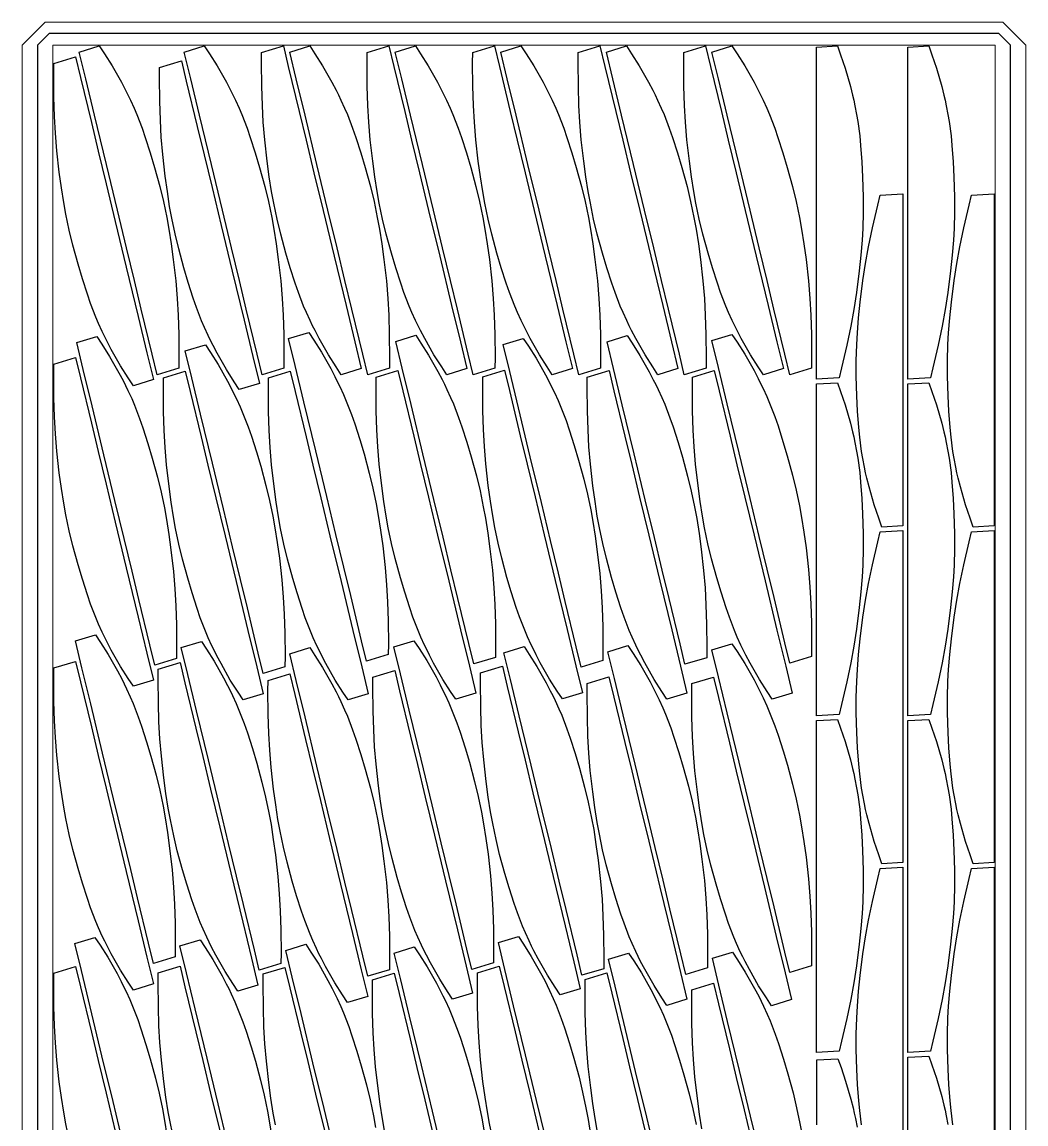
# Model space of a CAD drawing. Header units: millimetres. Extents: x -10628 to 24720, y -21829 to 4032.
# Drawn here: x 15020 to 16320, y -9625 to -8198 of the extents above; entities that cross this region are included whole.
import ezdxf
from ezdxf.enums import TextEntityAlignment as Align
from ezdxf.lldxf.tags import DXFTag

# ---------------------------------------------------------------- set-up
doc = ezdxf.new("R2010")
doc.units = ezdxf.units.MM
doc.layers.add('layer khung van cnc', color=7, linetype='Continuous', lineweight=25, true_color=0xfbf59b)
doc.layers.add('layer mau', color=7, linetype='Continuous')
doc.styles.add('Text Dim', font='arial.ttf')
tags = doc.linetypes.add('KVVIENMAY', pattern='A,46.311228,-10.280676,["KV VIỀN MÁY",Text Dim,S=10.028098,R=0,X=0,Y=-4.346144],-100.988212', length=157.580116).pattern_tags.tags
tags[6] = DXFTag(74, 10)

# ---------------------------------------------------------------- blocks, each defined once
blk = doc.blocks.new('khung van cnc')
at = {"lineweight": 5}
blk.add_lwpolyline([(-193, -99.4), (-193, 2370.6), (-223, 2400.6), (-1463, 2400.6), (-1493, 2370.6), (-1493, -99.4)], close=True, dxfattribs=at)
at = {"color": 1, "linetype": 'KVVIENMAY'}
blk.add_lwpolyline([(-511.9, -84.4), (-213, -84.4), (-213, 2370.6), (-228, 2385.6), (-1458, 2385.6), (-1473, 2370.6), (-1473, -84.4), (-1172.8, -84.4)], dxfattribs=at)
at = {"lineweight": 5}
blk.add_lwpolyline([(-513.5, -69.4), (-233, -69.4), (-233, 2370.6), (-1453, 2370.6), (-1453, -69.4), (-1173, -69.4)], dxfattribs=at)
at = {"layer": 'layer mau'}
for tag, p in [('ÁGF', (-518, -155.9)), ('TENFILE', (-518, -268.9)), ('TENFILE', (-518, -381.8)), ('TENFILE', (-518, -494.8))]:
    blk.add_attdef(tag, text='', height=30, dxfattribs=at).set_placement(p, align=Align.MIDDLE_CENTER)

msp = doc.modelspace()

# ---------------------------------------------------------------- linework, layer by layer
for points in [[(15195.056, -8654.616), (15188.673, -8628.203), (15174.514, -8569.613), (15165.614, -8532.787), (15155.417, -8490.589), (15143.56, -8441.529), (15129.254, -8382.331), (15113.871, -8318.675), (15102.523, -8271.719), (15094.117, -8236.933), (15120.103, -8229.034), (15126.715, -8239.05), (15136.667, -8254.702), (15148.725, -8275.882), (15154.073, -8286.105), (15157.181, -8292.377), (15160.414, -8298.995), (15165.176, -8309.393), (15168.812, -8317.905), (15175.516, -8335.336), (15179.689, -8347.369), (15186.16, -8367.505), (15191.77, -8386.365), (15198.535, -8411.025), (15203.247, -8430.449), (15207.5, -8450.934), (15210.259, -8466.016), (15213.235, -8485.189), (15215.976, -8505.413), (15219.204, -8533.301), (15221.03, -8555.815), (15222.253, -8577.686), (15223.045, -8602.502), (15223.26, -8632.694), (15223.195, -8646.062)], [(15331.016, -8654.616), (15324.633, -8628.203), (15310.474, -8569.613), (15301.574, -8532.787), (15291.377, -8490.589), (15279.52, -8441.529), (15265.214, -8382.331), (15249.831, -8318.675), (15238.483, -8271.719), (15230.077, -8236.933), (15256.062, -8229.034), (15262.675, -8239.05), (15272.627, -8254.702), (15284.685, -8275.882), (15290.032, -8286.105), (15293.141, -8292.377), (15296.374, -8298.995), (15301.136, -8309.393), (15304.772, -8317.905), (15311.476, -8335.336), (15315.649, -8347.369), (15322.12, -8367.505), (15327.73, -8386.365), (15334.495, -8411.025), (15339.207, -8430.449), (15343.46, -8450.934), (15346.219, -8466.016), (15349.195, -8485.189), (15351.936, -8505.413), (15355.164, -8533.301), (15356.99, -8555.815), (15358.213, -8577.686), (15359.005, -8602.502), (15359.22, -8632.694), (15359.155, -8646.062)], [(15358.454, -8229.038), (15364.837, -8255.451), (15378.996, -8314.041), (15387.896, -8350.867), (15398.094, -8393.064), (15409.95, -8442.125), (15424.256, -8501.323), (15439.64, -8564.979), (15450.987, -8611.935), (15459.394, -8646.721), (15433.408, -8654.62), (15426.795, -8644.604), (15416.844, -8628.952), (15404.786, -8607.772), (15399.438, -8597.549), (15396.329, -8591.277), (15393.097, -8584.659), (15388.335, -8574.261), (15384.699, -8565.749), (15377.995, -8548.318), (15373.822, -8536.284), (15367.351, -8516.149), (15361.74, -8497.289), (15354.976, -8472.629), (15350.263, -8453.205), (15346.011, -8432.72), (15343.251, -8417.638), (15340.276, -8398.465), (15337.535, -8378.241), (15334.307, -8350.353), (15332.481, -8327.839), (15331.257, -8305.968), (15330.465, -8281.152), (15330.251, -8250.96), (15330.316, -8237.592)], [(15467.68, -8654.616), (15461.297, -8628.203), (15447.138, -8569.613), (15438.238, -8532.787), (15428.041, -8490.589), (15416.184, -8441.529), (15401.878, -8382.331), (15386.495, -8318.675), (15375.147, -8271.719), (15366.741, -8236.933), (15392.726, -8229.034), (15399.339, -8239.05), (15409.291, -8254.702), (15421.349, -8275.882), (15426.696, -8286.105), (15429.805, -8292.377), (15433.038, -8298.995), (15437.8, -8309.393), (15441.436, -8317.905), (15448.14, -8335.336), (15452.312, -8347.369), (15458.784, -8367.505), (15464.394, -8386.365), (15471.159, -8411.025), (15475.871, -8430.449), (15480.124, -8450.934), (15482.883, -8466.016), (15485.859, -8485.189), (15488.6, -8505.413), (15491.828, -8533.301), (15493.654, -8555.815), (15494.877, -8577.686), (15495.669, -8602.502), (15495.884, -8632.694), (15495.819, -8646.062)], [(15495.118, -8229.038), (15501.501, -8255.451), (15515.66, -8314.041), (15524.56, -8350.867), (15534.758, -8393.064), (15546.614, -8442.125), (15560.92, -8501.323), (15576.304, -8564.979), (15587.651, -8611.935), (15596.058, -8646.721), (15570.072, -8654.62), (15563.459, -8644.604), (15553.508, -8628.952), (15541.45, -8607.772), (15536.102, -8597.549), (15532.993, -8591.277), (15529.761, -8584.659), (15524.999, -8574.261), (15521.363, -8565.749), (15514.659, -8548.318), (15510.486, -8536.284), (15504.015, -8516.149), (15498.404, -8497.289), (15491.64, -8472.629), (15486.927, -8453.205), (15482.675, -8432.72), (15479.915, -8417.638), (15476.94, -8398.465), (15474.199, -8378.241), (15470.971, -8350.353), (15469.145, -8327.839), (15467.921, -8305.968), (15467.129, -8281.152), (15466.915, -8250.96), (15466.98, -8237.592)], [(15604.344, -8654.616), (15597.961, -8628.203), (15583.802, -8569.613), (15574.902, -8532.787), (15564.705, -8490.589), (15552.848, -8441.529), (15538.542, -8382.331), (15523.159, -8318.675), (15511.811, -8271.719), (15503.405, -8236.933), (15529.39, -8229.034), (15536.003, -8239.05), (15545.955, -8254.702), (15558.012, -8275.882), (15563.36, -8286.105), (15566.469, -8292.377), (15569.702, -8298.995), (15574.464, -8309.393), (15578.1, -8317.905), (15584.804, -8335.336), (15588.976, -8347.369), (15595.448, -8367.505), (15601.058, -8386.365), (15607.823, -8411.025), (15612.535, -8430.449), (15616.788, -8450.934), (15619.547, -8466.016), (15622.523, -8485.189), (15625.264, -8505.413), (15628.492, -8533.301), (15630.317, -8555.815), (15631.541, -8577.686), (15632.333, -8602.502), (15632.547, -8632.694), (15632.483, -8646.062)], [(15631.782, -8229.038), (15638.165, -8255.451), (15652.324, -8314.041), (15661.224, -8350.867), (15671.422, -8393.064), (15683.278, -8442.125), (15697.584, -8501.323), (15712.968, -8564.979), (15724.315, -8611.935), (15732.722, -8646.721), (15706.736, -8654.62), (15700.123, -8644.604), (15690.171, -8628.952), (15678.114, -8607.772), (15672.766, -8597.549), (15669.657, -8591.277), (15666.425, -8584.659), (15661.663, -8574.261), (15658.027, -8565.749), (15651.323, -8548.318), (15647.15, -8536.284), (15640.679, -8516.149), (15635.068, -8497.289), (15628.304, -8472.629), (15623.591, -8453.205), (15619.339, -8432.72), (15616.579, -8417.638), (15613.604, -8398.465), (15610.863, -8378.241), (15607.635, -8350.353), (15605.809, -8327.839), (15604.585, -8305.968), (15603.793, -8281.152), (15603.579, -8250.96), (15603.644, -8237.592)], [(15741.008, -8654.616), (15734.625, -8628.203), (15720.466, -8569.613), (15711.566, -8532.787), (15701.369, -8490.589), (15689.512, -8441.529), (15675.206, -8382.331), (15659.823, -8318.675), (15648.475, -8271.719), (15640.069, -8236.933), (15666.054, -8229.034), (15672.667, -8239.05), (15682.619, -8254.702), (15694.676, -8275.882), (15700.024, -8286.105), (15703.133, -8292.377), (15706.366, -8298.995), (15711.127, -8309.393), (15714.764, -8317.905), (15721.468, -8335.336), (15725.64, -8347.369), (15732.112, -8367.505), (15737.722, -8386.365), (15744.487, -8411.025), (15749.199, -8430.449), (15753.452, -8450.934), (15756.211, -8466.016), (15759.187, -8485.189), (15761.928, -8505.413), (15765.156, -8533.301), (15766.981, -8555.815), (15768.205, -8577.686), (15768.997, -8602.502), (15769.211, -8632.694), (15769.147, -8646.062)], [(15768.446, -8229.038), (15774.829, -8255.451), (15788.988, -8314.041), (15797.888, -8350.867), (15808.086, -8393.064), (15819.942, -8442.125), (15834.248, -8501.323), (15849.632, -8564.979), (15860.979, -8611.935), (15869.386, -8646.721), (15843.4, -8654.62), (15836.787, -8644.604), (15826.835, -8628.952), (15814.778, -8607.772), (15809.43, -8597.549), (15806.321, -8591.277), (15803.089, -8584.659), (15798.327, -8574.261), (15794.691, -8565.749), (15787.987, -8548.318), (15783.814, -8536.284), (15777.343, -8516.149), (15771.732, -8497.289), (15764.968, -8472.629), (15760.255, -8453.205), (15756.003, -8432.72), (15753.243, -8417.638), (15750.268, -8398.465), (15747.526, -8378.241), (15744.299, -8350.353), (15742.473, -8327.839), (15741.249, -8305.968), (15740.457, -8281.152), (15740.243, -8250.96), (15740.308, -8237.592)], [(15877.672, -8654.616), (15871.289, -8628.203), (15857.13, -8569.613), (15848.23, -8532.787), (15838.033, -8490.589), (15826.176, -8441.529), (15811.87, -8382.331), (15796.487, -8318.675), (15785.139, -8271.719), (15776.733, -8236.933), (15802.718, -8229.034), (15809.331, -8239.05), (15819.283, -8254.702), (15831.34, -8275.882), (15836.688, -8286.105), (15839.797, -8292.377), (15843.03, -8298.995), (15847.791, -8309.393), (15851.428, -8317.905), (15858.132, -8335.336), (15862.304, -8347.369), (15868.776, -8367.505), (15874.386, -8386.365), (15881.151, -8411.025), (15885.863, -8430.449), (15890.116, -8450.934), (15892.875, -8466.016), (15895.851, -8485.189), (15898.592, -8505.413), (15901.82, -8533.301), (15903.645, -8555.815), (15904.869, -8577.686), (15905.661, -8602.502), (15905.875, -8632.694), (15905.811, -8646.062)], [(15905.11, -8229.038), (15911.493, -8255.451), (15925.652, -8314.041), (15934.552, -8350.867), (15944.75, -8393.064), (15956.606, -8442.125), (15970.912, -8501.323), (15986.296, -8564.979), (15997.643, -8611.935), (16006.05, -8646.721), (15980.064, -8654.62), (15973.451, -8644.604), (15963.499, -8628.952), (15951.442, -8607.772), (15946.094, -8597.549), (15942.985, -8591.277), (15939.753, -8584.659), (15934.991, -8574.261), (15931.355, -8565.749), (15924.651, -8548.318), (15920.478, -8536.284), (15914.007, -8516.149), (15908.396, -8497.289), (15901.632, -8472.629), (15896.919, -8453.205), (15892.667, -8432.72), (15889.907, -8417.638), (15886.932, -8398.465), (15884.19, -8378.241), (15880.963, -8350.353), (15879.137, -8327.839), (15877.913, -8305.968), (15877.121, -8281.152), (15876.907, -8250.96), (15876.972, -8237.592)], [(16014.336, -8654.616), (16007.953, -8628.203), (15993.794, -8569.613), (15984.894, -8532.787), (15974.697, -8490.589), (15962.84, -8441.529), (15948.534, -8382.331), (15933.151, -8318.675), (15921.803, -8271.719), (15913.397, -8236.933), (15939.382, -8229.034), (15945.995, -8239.05), (15955.947, -8254.702), (15968.004, -8275.882), (15973.352, -8286.105), (15976.461, -8292.377), (15979.694, -8298.995), (15984.455, -8309.393), (15988.092, -8317.905), (15994.796, -8335.336), (15998.968, -8347.369), (16005.44, -8367.505), (16011.05, -8386.365), (16017.815, -8411.025), (16022.527, -8430.449), (16026.78, -8450.934), (16029.539, -8466.016), (16032.515, -8485.189), (16035.256, -8505.413), (16038.484, -8533.301), (16040.309, -8555.815), (16041.533, -8577.686), (16042.325, -8602.502), (16042.539, -8632.694), (16042.475, -8646.062)], [(16048.736, -8660.323), (16048.739, -8633.149), (16048.748, -8572.873), (16048.753, -8534.987), (16048.759, -8491.575), (16048.766, -8441.102), (16048.774, -8380.2), (16048.783, -8314.711), (16048.789, -8266.403), (16048.794, -8230.616), (16075.909, -8229.046), (16079.982, -8240.336), (16085.976, -8257.888), (16092.718, -8281.309), (16095.513, -8292.503), (16097.061, -8299.33), (16098.647, -8306.522), (16100.832, -8317.748), (16102.366, -8326.876), (16104.785, -8345.394), (16106.013, -8358.071), (16107.57, -8379.164), (16108.59, -8398.814), (16109.369, -8424.373), (16109.385, -8444.36), (16108.703, -8465.272), (16107.84, -8480.58), (16106.226, -8499.915), (16104.137, -8520.216), (16100.72, -8548.082), (16097.203, -8570.395), (16093.252, -8591.94), (16088.189, -8616.248), (16081.301, -8645.644), (16078.096, -8658.622)], [(16166.985, -8660.323), (16166.988, -8633.149), (16166.997, -8572.873), (16167.002, -8534.987), (16167.008, -8491.575), (16167.015, -8441.102), (16167.023, -8380.2), (16167.032, -8314.711), (16167.038, -8266.403), (16167.043, -8230.616), (16194.158, -8229.046), (16198.231, -8240.336), (16204.225, -8257.888), (16210.967, -8281.309), (16213.762, -8292.503), (16215.31, -8299.33), (16216.896, -8306.522), (16219.081, -8317.748), (16220.614, -8326.876), (16223.034, -8345.394), (16224.261, -8358.071), (16225.819, -8379.164), (16226.839, -8398.814), (16227.618, -8424.373), (16227.634, -8444.36), (16226.952, -8465.272), (16226.089, -8480.58), (16224.475, -8499.915), (16222.386, -8520.216), (16218.969, -8548.082), (16215.452, -8570.395), (16211.501, -8591.94), (16206.438, -8616.248), (16199.55, -8645.644), (16196.345, -8658.622)], [(15089.27, -8243.27), (15095.653, -8269.683), (15109.812, -8328.273), (15118.711, -8365.099), (15128.909, -8407.297), (15140.765, -8456.357), (15155.071, -8515.555), (15170.455, -8579.211), (15181.803, -8626.167), (15190.209, -8660.953), (15164.223, -8668.852), (15157.611, -8658.836), (15147.659, -8643.184), (15135.601, -8622.004), (15130.253, -8611.781), (15127.145, -8605.509), (15123.912, -8598.891), (15119.15, -8588.493), (15115.514, -8579.981), (15108.81, -8562.55), (15104.637, -8550.517), (15098.166, -8530.381), (15092.556, -8511.521), (15085.791, -8486.861), (15081.079, -8467.438), (15076.826, -8446.952), (15074.067, -8431.87), (15071.091, -8412.697), (15068.35, -8392.473), (15065.122, -8364.585), (15063.296, -8342.071), (15062.073, -8320.2), (15061.28, -8295.384), (15061.066, -8265.192), (15061.131, -8251.824)], [(15226.414, -8248.171), (15232.797, -8274.584), (15246.956, -8333.173), (15255.856, -8370), (15266.053, -8412.197), (15277.91, -8461.258), (15292.216, -8520.455), (15307.599, -8584.112), (15318.947, -8631.068), (15327.353, -8665.853), (15301.368, -8673.753), (15294.755, -8663.737), (15284.803, -8648.085), (15272.746, -8626.905), (15267.398, -8616.681), (15264.289, -8610.409), (15261.056, -8603.791), (15256.295, -8593.394), (15252.658, -8584.882), (15245.954, -8567.451), (15241.782, -8555.417), (15235.31, -8535.281), (15229.7, -8516.422), (15222.935, -8491.762), (15218.223, -8472.338), (15213.97, -8451.852), (15211.211, -8436.77), (15208.235, -8417.598), (15205.494, -8397.374), (15202.266, -8369.486), (15200.441, -8346.971), (15199.217, -8325.101), (15198.425, -8300.284), (15198.211, -8270.093), (15198.275, -8256.725)], [(16160.817, -8420.622), (16160.814, -8447.796), (16160.805, -8508.072), (16160.8, -8545.958), (16160.794, -8589.37), (16160.787, -8639.843), (16160.779, -8700.745), (16160.77, -8766.234), (16160.764, -8814.542), (16160.759, -8850.328), (16133.644, -8851.899), (16129.571, -8840.609), (16123.577, -8823.057), (16116.835, -8799.636), (16114.04, -8788.442), (16112.492, -8781.615), (16110.906, -8774.423), (16108.721, -8763.197), (16107.187, -8754.069), (16104.768, -8735.551), (16103.54, -8722.874), (16101.983, -8701.781), (16100.963, -8682.131), (16100.184, -8656.572), (16100.168, -8636.585), (16100.85, -8615.673), (16101.713, -8600.365), (16103.327, -8581.03), (16105.416, -8560.729), (16108.833, -8532.863), (16112.35, -8510.55), (16116.301, -8489.005), (16121.364, -8464.697), (16128.252, -8435.301), (16131.457, -8422.323)], [(16279.066, -8420.622), (16279.062, -8447.796), (16279.054, -8508.072), (16279.049, -8545.958), (16279.043, -8589.37), (16279.036, -8639.843), (16279.028, -8700.745), (16279.019, -8766.234), (16279.012, -8814.542), (16279.008, -8850.328), (16251.893, -8851.899), (16247.82, -8840.609), (16241.826, -8823.057), (16235.084, -8799.636), (16232.289, -8788.442), (16230.741, -8781.615), (16229.155, -8774.423), (16226.97, -8763.197), (16225.436, -8754.069), (16223.017, -8735.551), (16221.789, -8722.874), (16220.232, -8701.781), (16219.212, -8682.131), (16218.433, -8656.572), (16218.417, -8636.585), (16219.099, -8615.673), (16219.962, -8600.365), (16221.575, -8581.03), (16223.664, -8560.729), (16227.082, -8532.863), (16230.599, -8510.55), (16234.55, -8489.005), (16239.612, -8464.697), (16246.5, -8435.301), (16249.705, -8422.323)], [(15466.192, -9025.518), (15459.809, -8999.105), (15445.65, -8940.516), (15436.751, -8903.689), (15426.553, -8861.492), (15414.697, -8812.431), (15400.391, -8753.234), (15385.007, -8689.577), (15373.659, -8642.621), (15365.253, -8607.836), (15391.239, -8599.936), (15397.851, -8609.952), (15407.803, -8625.604), (15419.861, -8646.784), (15425.209, -8657.008), (15428.317, -8663.279), (15431.55, -8669.898), (15436.312, -8680.295), (15439.948, -8688.807), (15446.652, -8706.238), (15450.825, -8718.272), (15457.296, -8738.408), (15462.906, -8757.267), (15469.671, -8781.927), (15474.383, -8801.351), (15478.636, -8821.837), (15481.395, -8836.919), (15484.371, -8856.091), (15487.112, -8876.315), (15490.34, -8904.203), (15492.166, -8926.718), (15493.389, -8948.588), (15494.182, -8973.405), (15494.396, -9003.596), (15494.331, -9016.964)], [(16014.345, -9028.147), (16007.961, -9001.733), (15993.802, -8943.144), (15984.903, -8906.318), (15974.705, -8864.12), (15962.849, -8815.06), (15948.543, -8755.862), (15933.159, -8692.205), (15921.812, -8645.25), (15913.405, -8610.464), (15939.391, -8602.564), (15946.004, -8612.581), (15955.955, -8628.232), (15968.013, -8649.413), (15973.361, -8659.636), (15976.47, -8665.908), (15979.702, -8672.526), (15984.464, -8682.924), (15988.1, -8691.436), (15994.804, -8708.866), (15998.977, -8720.9), (16005.448, -8741.036), (16011.059, -8759.896), (16017.823, -8784.556), (16022.536, -8803.979), (16026.788, -8824.465), (16029.547, -8839.547), (16032.523, -8858.72), (16035.264, -8878.944), (16038.492, -8906.832), (16040.318, -8929.346), (16041.542, -8951.217), (16042.334, -8976.033), (16042.548, -9006.225), (16042.483, -9019.593)], [(15191.913, -9030.801), (15185.53, -9004.388), (15171.371, -8945.798), (15162.471, -8908.972), (15152.273, -8866.774), (15140.417, -8817.714), (15126.111, -8758.516), (15110.728, -8694.86), (15099.38, -8647.904), (15090.974, -8613.118), (15116.959, -8605.219), (15123.572, -8615.235), (15133.524, -8630.887), (15145.581, -8652.067), (15150.929, -8662.29), (15154.038, -8668.562), (15157.27, -8675.18), (15162.032, -8685.578), (15165.668, -8694.09), (15172.373, -8711.521), (15176.545, -8723.554), (15183.017, -8743.69), (15188.627, -8762.55), (15195.391, -8787.21), (15200.104, -8806.633), (15204.356, -8827.119), (15207.116, -8842.201), (15210.092, -8861.374), (15212.833, -8881.598), (15216.06, -8909.486), (15217.886, -8932), (15219.11, -8953.871), (15219.902, -8978.687), (15220.116, -9008.879), (15220.052, -9022.247)], [(15332.378, -9041.535), (15325.995, -9015.122), (15311.836, -8956.533), (15302.937, -8919.706), (15292.739, -8877.509), (15280.883, -8828.448), (15266.577, -8769.251), (15251.193, -8705.594), (15239.845, -8658.638), (15231.439, -8623.853), (15257.425, -8615.953), (15264.038, -8625.969), (15273.989, -8641.621), (15286.047, -8662.801), (15291.395, -8673.025), (15294.503, -8679.297), (15297.736, -8685.915), (15302.498, -8696.312), (15306.134, -8704.824), (15312.838, -8722.255), (15317.011, -8734.289), (15323.482, -8754.425), (15329.092, -8773.284), (15335.857, -8797.944), (15340.569, -8817.368), (15344.822, -8837.854), (15347.581, -8852.936), (15350.557, -8872.108), (15353.298, -8892.332), (15356.526, -8920.221), (15358.352, -8942.735), (15359.575, -8964.605), (15360.368, -8989.422), (15360.582, -9019.613), (15360.517, -9032.981)], [(15604.961, -9029.216), (15598.578, -9002.803), (15584.419, -8944.213), (15575.519, -8907.387), (15565.322, -8865.189), (15553.465, -8816.129), (15539.159, -8756.931), (15523.776, -8693.274), (15512.428, -8646.319), (15504.022, -8611.533), (15530.008, -8603.634), (15536.62, -8613.65), (15546.572, -8629.301), (15558.63, -8650.482), (15563.978, -8660.705), (15567.086, -8666.977), (15570.319, -8673.595), (15575.081, -8683.993), (15578.717, -8692.505), (15585.421, -8709.936), (15589.594, -8721.969), (15596.065, -8742.105), (15601.675, -8760.965), (15608.44, -8785.625), (15613.152, -8805.048), (15617.405, -8825.534), (15620.164, -8840.616), (15623.14, -8859.789), (15625.881, -8880.013), (15629.109, -8907.901), (15630.935, -8930.415), (15632.158, -8952.286), (15632.951, -8977.102), (15633.165, -9007.294), (15633.1, -9020.662)], [(15744.062, -9033.346), (15737.678, -9006.933), (15723.519, -8948.343), (15714.62, -8911.517), (15704.422, -8869.319), (15692.566, -8820.259), (15678.26, -8761.061), (15662.876, -8697.405), (15651.529, -8650.449), (15643.122, -8615.663), (15669.108, -8607.764), (15675.721, -8617.78), (15685.672, -8633.432), (15697.73, -8654.612), (15703.078, -8664.835), (15706.187, -8671.107), (15709.419, -8677.725), (15714.181, -8688.123), (15717.817, -8696.635), (15724.521, -8714.066), (15728.694, -8726.099), (15735.165, -8746.235), (15740.776, -8765.095), (15747.54, -8789.755), (15752.253, -8809.178), (15756.505, -8829.664), (15759.264, -8844.746), (15762.24, -8863.919), (15764.981, -8884.143), (15768.209, -8912.031), (15770.035, -8934.545), (15771.259, -8956.416), (15772.051, -8981.232), (15772.265, -9011.424), (15772.2, -9024.792)], [(15878.501, -9029.588), (15872.118, -9003.174), (15857.959, -8944.585), (15849.059, -8907.759), (15838.861, -8865.561), (15827.005, -8816.5), (15812.699, -8757.303), (15797.315, -8693.646), (15785.968, -8646.69), (15777.561, -8611.905), (15803.547, -8604.005), (15810.16, -8614.021), (15820.112, -8629.673), (15832.169, -8650.853), (15837.517, -8661.077), (15840.626, -8667.349), (15843.858, -8673.967), (15848.62, -8684.364), (15852.256, -8692.877), (15858.96, -8710.307), (15863.133, -8722.341), (15869.604, -8742.477), (15875.215, -8761.336), (15881.979, -8785.996), (15886.692, -8805.42), (15890.944, -8825.906), (15893.704, -8840.988), (15896.679, -8860.16), (15899.42, -8880.384), (15902.648, -8908.273), (15904.474, -8930.787), (15905.698, -8952.658), (15906.49, -8977.474), (15906.704, -9007.666), (15906.639, -9021.034)], [(15089.27, -8632.461), (15095.653, -8658.875), (15109.812, -8717.464), (15118.711, -8754.29), (15128.909, -8796.488), (15140.765, -8845.549), (15155.071, -8904.746), (15170.455, -8968.403), (15181.803, -9015.359), (15190.209, -9050.144), (15164.223, -9058.044), (15157.611, -9048.028), (15147.659, -9032.376), (15135.601, -9011.196), (15130.253, -9000.972), (15127.145, -8994.7), (15123.912, -8988.082), (15119.15, -8977.685), (15115.514, -8969.173), (15108.81, -8951.742), (15104.637, -8939.708), (15098.166, -8919.572), (15092.556, -8900.713), (15085.791, -8876.053), (15081.079, -8856.629), (15076.826, -8836.143), (15074.067, -8821.061), (15071.091, -8801.889), (15068.35, -8781.665), (15065.122, -8753.776), (15063.296, -8731.262), (15062.073, -8709.392), (15061.28, -8684.575), (15061.066, -8654.384), (15061.131, -8641.016)], [(15231.392, -8650.05), (15237.775, -8676.464), (15251.934, -8735.053), (15260.833, -8771.879), (15271.031, -8814.077), (15282.887, -8863.138), (15297.193, -8922.335), (15312.577, -8985.992), (15323.925, -9032.947), (15332.331, -9067.733), (15306.345, -9075.633), (15299.732, -9065.617), (15289.781, -9049.965), (15277.723, -9028.785), (15272.375, -9018.561), (15269.267, -9012.289), (15266.034, -9005.671), (15261.272, -8995.273), (15257.636, -8986.761), (15250.932, -8969.331), (15246.759, -8957.297), (15240.288, -8937.161), (15234.678, -8918.302), (15227.913, -8893.641), (15223.201, -8874.218), (15218.948, -8853.732), (15216.189, -8838.65), (15213.213, -8819.478), (15210.472, -8799.254), (15207.244, -8771.365), (15205.418, -8748.851), (15204.194, -8726.98), (15203.402, -8702.164), (15203.188, -8671.972), (15203.253, -8658.604)], [(15367.329, -8650.057), (15373.712, -8676.471), (15387.871, -8735.06), (15396.771, -8771.886), (15406.968, -8814.084), (15418.824, -8863.145), (15433.131, -8922.342), (15448.514, -8985.999), (15459.862, -9032.954), (15468.268, -9067.74), (15442.282, -9075.64), (15435.67, -9065.623), (15425.718, -9049.972), (15413.66, -9028.791), (15408.312, -9018.568), (15405.204, -9012.296), (15401.971, -9005.678), (15397.209, -8995.28), (15393.573, -8986.768), (15386.869, -8969.338), (15382.696, -8957.304), (15376.225, -8937.168), (15370.615, -8918.309), (15363.85, -8893.648), (15359.138, -8874.225), (15354.885, -8853.739), (15352.126, -8838.657), (15349.15, -8819.484), (15346.409, -8799.261), (15343.181, -8771.372), (15341.355, -8748.858), (15340.132, -8726.987), (15339.339, -8702.171), (15339.125, -8671.979), (15339.19, -8658.611)], [(15506.751, -8649.219), (15513.134, -8675.632), (15527.293, -8734.222), (15536.193, -8771.048), (15546.39, -8813.245), (15558.246, -8862.306), (15572.553, -8921.504), (15587.936, -8985.16), (15599.284, -9032.116), (15607.69, -9066.902), (15581.704, -9074.801), (15575.092, -9064.785), (15565.14, -9049.133), (15553.082, -9027.953), (15547.734, -9017.73), (15544.626, -9011.458), (15541.393, -9004.84), (15536.631, -8994.442), (15532.995, -8985.93), (15526.291, -8968.499), (15522.118, -8956.465), (15515.647, -8936.33), (15510.037, -8917.47), (15503.272, -8892.81), (15498.56, -8873.386), (15494.307, -8852.901), (15491.548, -8837.819), (15488.572, -8818.646), (15485.831, -8798.422), (15482.603, -8770.534), (15480.777, -8748.02), (15479.554, -8726.149), (15478.761, -8701.332), (15478.547, -8671.141), (15478.612, -8657.773)], [(15644.755, -8648.812), (15651.138, -8675.225), (15665.297, -8733.814), (15674.196, -8770.641), (15684.394, -8812.838), (15696.25, -8861.899), (15710.556, -8921.096), (15725.94, -8984.753), (15737.288, -9031.709), (15745.694, -9066.494), (15719.708, -9074.394), (15713.095, -9064.378), (15703.144, -9048.726), (15691.086, -9027.546), (15685.738, -9017.322), (15682.63, -9011.05), (15679.397, -9004.432), (15674.635, -8994.035), (15670.999, -8985.523), (15664.295, -8968.092), (15660.122, -8956.058), (15653.651, -8935.922), (15648.041, -8917.063), (15641.276, -8892.403), (15636.564, -8872.979), (15632.311, -8852.493), (15629.552, -8837.411), (15626.576, -8818.239), (15623.835, -8798.015), (15620.607, -8770.127), (15618.781, -8747.612), (15617.557, -8725.742), (15616.765, -8700.925), (15616.551, -8670.734), (15616.616, -8657.366)], [(15780.192, -8649.184), (15786.575, -8675.598), (15800.734, -8734.187), (15809.634, -8771.013), (15819.832, -8813.211), (15831.688, -8862.272), (15845.994, -8921.469), (15861.378, -8985.126), (15872.725, -9032.082), (15881.132, -9066.867), (15855.146, -9074.767), (15848.533, -9064.751), (15838.581, -9049.099), (15826.524, -9027.919), (15821.176, -9017.695), (15818.067, -9011.423), (15814.835, -9004.805), (15810.073, -8994.407), (15806.437, -8985.895), (15799.733, -8968.465), (15795.56, -8956.431), (15789.089, -8936.295), (15783.478, -8917.436), (15776.714, -8892.776), (15772.001, -8873.352), (15767.749, -8852.866), (15764.989, -8837.784), (15762.014, -8818.612), (15759.272, -8798.388), (15756.045, -8770.499), (15754.219, -8747.985), (15752.995, -8726.114), (15752.203, -8701.298), (15751.989, -8671.106), (15752.054, -8657.738)], [(15916.416, -8649.318), (15922.8, -8675.731), (15936.959, -8734.321), (15945.858, -8771.147), (15956.056, -8813.345), (15967.912, -8862.405), (15982.218, -8921.603), (15997.602, -8985.259), (16008.949, -9032.215), (16017.356, -9067.001), (15991.37, -9074.9), (15984.757, -9064.884), (15974.806, -9049.233), (15962.748, -9028.052), (15957.4, -9017.829), (15954.291, -9011.557), (15951.059, -9004.939), (15946.297, -8994.541), (15942.661, -8986.029), (15935.957, -8968.598), (15931.784, -8956.565), (15925.313, -8936.429), (15919.702, -8917.569), (15912.938, -8892.909), (15908.225, -8873.486), (15903.973, -8853), (15901.214, -8837.918), (15898.238, -8818.745), (15895.497, -8798.521), (15892.269, -8770.633), (15890.443, -8748.119), (15889.219, -8726.248), (15888.427, -8701.432), (15888.213, -8671.24), (15888.278, -8657.872)], [(16048.736, -9096.236), (16048.739, -9069.063), (16048.748, -9008.787), (16048.753, -8970.9), (16048.759, -8927.488), (16048.766, -8877.015), (16048.774, -8816.113), (16048.783, -8750.624), (16048.789, -8702.317), (16048.794, -8666.53), (16075.909, -8664.959), (16079.982, -8676.249), (16085.976, -8693.801), (16092.718, -8717.222), (16095.513, -8728.416), (16097.061, -8735.243), (16098.647, -8742.435), (16100.832, -8753.661), (16102.366, -8762.789), (16104.785, -8781.307), (16106.013, -8793.985), (16107.57, -8815.078), (16108.59, -8834.727), (16109.369, -8860.287), (16109.385, -8880.274), (16108.703, -8901.185), (16107.84, -8916.493), (16106.226, -8935.828), (16104.137, -8956.13), (16100.72, -8983.995), (16097.203, -9006.308), (16093.252, -9027.854), (16088.189, -9052.161), (16081.301, -9081.557), (16078.096, -9094.536)], [(16166.985, -9096.236), (16166.988, -9069.063), (16166.997, -9008.787), (16167.002, -8970.9), (16167.008, -8927.488), (16167.015, -8877.015), (16167.023, -8816.113), (16167.032, -8750.624), (16167.038, -8702.317), (16167.043, -8666.53), (16194.158, -8664.959), (16198.231, -8676.249), (16204.225, -8693.801), (16210.967, -8717.222), (16213.762, -8728.416), (16215.31, -8735.243), (16216.896, -8742.435), (16219.081, -8753.661), (16220.614, -8762.789), (16223.034, -8781.307), (16224.261, -8793.985), (16225.819, -8815.078), (16226.839, -8834.727), (16227.618, -8860.287), (16227.634, -8880.274), (16226.952, -8901.185), (16226.089, -8916.493), (16224.475, -8935.828), (16222.386, -8956.13), (16218.969, -8983.995), (16215.452, -9006.308), (16211.501, -9027.854), (16206.438, -9052.161), (16199.55, -9081.557), (16196.345, -9094.536)], [(16160.817, -8856.535), (16160.814, -8883.709), (16160.805, -8943.985), (16160.8, -8981.872), (16160.794, -9025.284), (16160.787, -9075.757), (16160.779, -9136.658), (16160.77, -9202.148), (16160.764, -9250.455), (16160.759, -9286.242), (16133.644, -9287.813), (16129.571, -9276.523), (16123.577, -9258.971), (16116.835, -9235.55), (16114.04, -9224.356), (16112.492, -9217.529), (16110.906, -9210.336), (16108.721, -9199.111), (16107.187, -9189.983), (16104.768, -9171.464), (16103.54, -9158.787), (16101.983, -9137.694), (16100.963, -9118.044), (16100.184, -9092.485), (16100.168, -9072.498), (16100.85, -9051.587), (16101.713, -9036.279), (16103.327, -9016.944), (16105.416, -8996.642), (16108.833, -8968.776), (16112.35, -8946.464), (16116.301, -8924.918), (16121.364, -8900.611), (16128.252, -8871.215), (16131.457, -8858.236)], [(16279.066, -8856.535), (16279.062, -8883.709), (16279.054, -8943.985), (16279.049, -8981.872), (16279.043, -9025.284), (16279.036, -9075.757), (16279.028, -9136.658), (16279.019, -9202.148), (16279.012, -9250.455), (16279.008, -9286.242), (16251.893, -9287.813), (16247.82, -9276.523), (16241.826, -9258.971), (16235.084, -9235.55), (16232.289, -9224.356), (16230.741, -9217.529), (16229.155, -9210.336), (16226.97, -9199.111), (16225.436, -9189.983), (16223.017, -9171.464), (16221.789, -9158.787), (16220.232, -9137.694), (16219.212, -9118.044), (16218.433, -9092.485), (16218.417, -9072.498), (16219.099, -9051.587), (16219.962, -9036.279), (16221.575, -9016.944), (16223.664, -8996.642), (16227.082, -8968.776), (16230.599, -8946.464), (16234.55, -8924.918), (16239.612, -8900.611), (16246.5, -8871.215), (16249.705, -8858.236)], [(15190.176, -9416.942), (15183.793, -9390.529), (15169.634, -9331.939), (15160.735, -9295.113), (15150.537, -9252.916), (15138.681, -9203.855), (15124.375, -9144.657), (15108.991, -9081.001), (15097.643, -9034.045), (15089.237, -8999.259), (15115.223, -8991.36), (15121.836, -9001.376), (15131.787, -9017.028), (15143.845, -9038.208), (15149.193, -9048.431), (15152.301, -9054.703), (15155.534, -9061.321), (15160.296, -9071.719), (15163.932, -9080.231), (15170.636, -9097.662), (15174.809, -9109.696), (15181.28, -9129.831), (15186.89, -9148.691), (15193.655, -9173.351), (15198.367, -9192.775), (15202.62, -9213.261), (15205.379, -9228.342), (15208.355, -9247.515), (15211.096, -9267.739), (15214.324, -9295.627), (15216.15, -9318.141), (15217.374, -9340.012), (15218.166, -9364.829), (15218.38, -9395.02), (15218.315, -9408.388)], [(15327.259, -9425.679), (15320.876, -9399.266), (15306.717, -9340.676), (15297.817, -9303.85), (15287.62, -9261.653), (15275.763, -9212.592), (15261.457, -9153.394), (15246.074, -9089.738), (15234.726, -9042.782), (15226.32, -9007.996), (15252.305, -9000.097), (15258.918, -9010.113), (15268.87, -9025.765), (15280.927, -9046.945), (15286.275, -9057.168), (15289.384, -9063.44), (15292.617, -9070.058), (15297.378, -9080.456), (15301.015, -9088.968), (15307.719, -9106.399), (15311.891, -9118.433), (15318.363, -9138.568), (15323.973, -9157.428), (15330.738, -9182.088), (15335.45, -9201.512), (15339.703, -9221.998), (15342.462, -9237.079), (15345.438, -9256.252), (15348.179, -9276.476), (15351.407, -9304.364), (15353.232, -9326.878), (15354.456, -9348.749), (15355.248, -9373.566), (15355.462, -9403.757), (15355.398, -9417.125)], [(15602.564, -9424.753), (15596.181, -9398.34), (15582.022, -9339.75), (15573.123, -9302.924), (15562.925, -9260.726), (15551.069, -9211.666), (15536.763, -9152.468), (15521.379, -9088.812), (15510.031, -9041.856), (15501.625, -9007.07), (15527.611, -8999.171), (15534.223, -9009.187), (15544.175, -9024.839), (15556.233, -9046.019), (15561.581, -9056.242), (15564.689, -9062.514), (15567.922, -9069.132), (15572.684, -9079.53), (15576.32, -9088.042), (15583.024, -9105.473), (15587.197, -9117.506), (15593.668, -9137.642), (15599.278, -9156.502), (15606.043, -9181.162), (15610.755, -9200.585), (15615.008, -9221.071), (15617.767, -9236.153), (15620.743, -9255.326), (15623.484, -9275.55), (15626.712, -9303.438), (15628.538, -9325.952), (15629.761, -9347.823), (15630.554, -9372.639), (15630.768, -9402.831), (15630.703, -9416.199)], [(15467.705, -9433.605), (15461.321, -9407.192), (15447.162, -9348.603), (15438.263, -9311.776), (15428.065, -9269.579), (15416.209, -9220.518), (15401.903, -9161.321), (15386.519, -9097.664), (15375.172, -9050.708), (15366.765, -9015.923), (15392.751, -9008.023), (15399.364, -9018.039), (15409.315, -9033.691), (15421.373, -9054.871), (15426.721, -9065.095), (15429.83, -9071.367), (15433.062, -9077.985), (15437.824, -9088.382), (15441.46, -9096.894), (15448.164, -9114.325), (15452.337, -9126.359), (15458.808, -9146.495), (15464.419, -9165.354), (15471.183, -9190.014), (15475.896, -9209.438), (15480.148, -9229.924), (15482.907, -9245.006), (15485.883, -9264.178), (15488.624, -9284.402), (15491.852, -9312.29), (15493.678, -9334.805), (15494.902, -9356.675), (15495.694, -9381.492), (15495.908, -9411.683), (15495.843, -9425.051)], [(15745.102, -9432.31), (15738.719, -9405.896), (15724.56, -9347.307), (15715.66, -9310.481), (15705.462, -9268.283), (15693.606, -9219.222), (15679.3, -9160.025), (15663.917, -9096.368), (15652.569, -9049.412), (15644.162, -9014.627), (15670.148, -9006.727), (15676.761, -9016.743), (15686.713, -9032.395), (15698.77, -9053.575), (15704.118, -9063.799), (15707.227, -9070.071), (15710.459, -9076.689), (15715.221, -9087.086), (15718.857, -9095.598), (15725.562, -9113.029), (15729.734, -9125.063), (15736.206, -9145.199), (15741.816, -9164.058), (15748.58, -9188.718), (15753.293, -9208.142), (15757.545, -9228.628), (15760.305, -9243.71), (15763.28, -9262.882), (15766.022, -9283.106), (15769.249, -9310.995), (15771.075, -9333.509), (15772.299, -9355.38), (15773.091, -9380.196), (15773.305, -9410.388), (15773.241, -9423.756)], [(15879.604, -9431.039), (15873.221, -9404.626), (15859.062, -9346.036), (15850.162, -9309.21), (15839.964, -9267.012), (15828.108, -9217.952), (15813.802, -9158.754), (15798.419, -9095.098), (15787.071, -9048.142), (15778.664, -9013.356), (15804.65, -9005.457), (15811.263, -9015.473), (15821.215, -9031.125), (15833.272, -9052.305), (15838.62, -9062.528), (15841.729, -9068.8), (15844.961, -9075.418), (15849.723, -9085.816), (15853.359, -9094.328), (15860.064, -9111.759), (15864.236, -9123.792), (15870.708, -9143.928), (15876.318, -9162.788), (15883.082, -9187.448), (15887.795, -9206.871), (15892.047, -9227.357), (15894.807, -9242.439), (15897.782, -9261.612), (15900.524, -9281.836), (15903.751, -9309.724), (15905.577, -9332.238), (15906.801, -9354.109), (15907.593, -9378.925), (15907.807, -9409.117), (15907.743, -9422.485)], [(16014.349, -9428.575), (16007.966, -9402.162), (15993.807, -9343.572), (15984.908, -9306.746), (15974.71, -9264.549), (15962.854, -9215.488), (15948.548, -9156.29), (15933.164, -9092.634), (15921.816, -9045.678), (15913.41, -9010.892), (15939.396, -9002.993), (15946.009, -9013.009), (15955.96, -9028.661), (15968.018, -9049.841), (15973.366, -9060.064), (15976.474, -9066.336), (15979.707, -9072.954), (15984.469, -9083.352), (15988.105, -9091.864), (15994.809, -9109.295), (15998.982, -9121.329), (16005.453, -9141.464), (16011.063, -9160.324), (16017.828, -9184.984), (16022.54, -9204.408), (16026.793, -9224.893), (16029.552, -9239.975), (16032.528, -9259.148), (16035.269, -9279.372), (16038.497, -9307.26), (16040.323, -9329.774), (16041.547, -9351.645), (16042.339, -9376.462), (16042.553, -9406.653), (16042.488, -9420.021)], [(15089.27, -9025.788), (15095.653, -9052.202), (15109.812, -9110.791), (15118.711, -9147.617), (15128.909, -9189.815), (15140.765, -9238.875), (15155.071, -9298.073), (15170.455, -9361.73), (15181.803, -9408.685), (15190.209, -9443.471), (15164.223, -9451.371), (15157.611, -9441.354), (15147.659, -9425.703), (15135.601, -9404.522), (15130.253, -9394.299), (15127.145, -9388.027), (15123.912, -9381.409), (15119.15, -9371.011), (15115.514, -9362.499), (15108.81, -9345.069), (15104.637, -9333.035), (15098.166, -9312.899), (15092.556, -9294.039), (15085.791, -9269.379), (15081.079, -9249.956), (15076.826, -9229.47), (15074.067, -9214.388), (15071.091, -9195.215), (15068.35, -9174.991), (15065.122, -9147.103), (15063.296, -9124.589), (15062.073, -9102.718), (15061.28, -9077.902), (15061.066, -9047.71), (15061.131, -9034.342)], [(15224.616, -9027.34), (15230.999, -9053.753), (15245.158, -9112.342), (15254.058, -9149.169), (15264.255, -9191.366), (15276.112, -9240.427), (15290.418, -9299.624), (15305.801, -9363.281), (15317.149, -9410.237), (15325.555, -9445.022), (15299.569, -9452.922), (15292.957, -9442.906), (15283.005, -9427.254), (15270.947, -9406.074), (15265.599, -9395.85), (15262.491, -9389.578), (15259.258, -9382.96), (15254.496, -9372.563), (15250.86, -9364.051), (15244.156, -9346.62), (15239.983, -9334.586), (15233.512, -9314.45), (15227.902, -9295.591), (15221.137, -9270.931), (15216.425, -9251.507), (15212.172, -9231.021), (15209.413, -9215.939), (15206.437, -9196.767), (15203.696, -9176.543), (15200.468, -9148.655), (15198.642, -9126.14), (15197.419, -9104.27), (15196.626, -9079.453), (15196.412, -9049.262), (15196.477, -9035.894)], [(15366.718, -9042.12), (15373.101, -9068.534), (15387.26, -9127.123), (15396.16, -9163.949), (15406.357, -9206.147), (15418.214, -9255.208), (15432.52, -9314.405), (15447.903, -9378.062), (15459.251, -9425.017), (15467.657, -9459.803), (15441.671, -9467.703), (15435.059, -9457.686), (15425.107, -9442.035), (15413.049, -9420.854), (15407.701, -9410.631), (15404.593, -9404.359), (15401.36, -9397.741), (15396.598, -9387.343), (15392.962, -9378.831), (15386.258, -9361.401), (15382.085, -9349.367), (15375.614, -9329.231), (15370.004, -9310.372), (15363.239, -9285.711), (15358.527, -9266.288), (15354.274, -9245.802), (15351.515, -9230.72), (15348.539, -9211.548), (15345.798, -9191.324), (15342.57, -9163.435), (15340.744, -9140.921), (15339.521, -9119.05), (15338.728, -9094.234), (15338.514, -9064.042), (15338.579, -9050.674)], [(15502.623, -9037.593), (15509.006, -9064.007), (15523.165, -9122.596), (15532.065, -9159.422), (15542.262, -9201.62), (15554.119, -9250.68), (15568.425, -9309.878), (15583.808, -9373.535), (15595.156, -9420.49), (15603.562, -9455.276), (15577.576, -9463.176), (15570.964, -9453.159), (15561.012, -9437.508), (15548.954, -9416.327), (15543.606, -9406.104), (15540.498, -9399.832), (15537.265, -9393.214), (15532.503, -9382.816), (15528.867, -9374.304), (15522.163, -9356.874), (15517.99, -9344.84), (15511.519, -9324.704), (15505.909, -9305.845), (15499.144, -9281.184), (15494.432, -9261.761), (15490.179, -9241.275), (15487.42, -9226.193), (15484.444, -9207.02), (15481.703, -9186.796), (15478.475, -9158.908), (15476.649, -9136.394), (15475.426, -9114.523), (15474.634, -9089.707), (15474.419, -9059.515), (15474.484, -9046.147)], [(15642.012, -9032.122), (15648.395, -9058.535), (15662.554, -9117.124), (15671.454, -9153.951), (15681.651, -9196.148), (15693.508, -9245.209), (15707.814, -9304.406), (15723.197, -9368.063), (15734.545, -9415.019), (15742.951, -9449.804), (15716.966, -9457.704), (15710.353, -9447.688), (15700.401, -9432.036), (15688.344, -9410.856), (15682.996, -9400.632), (15679.887, -9394.361), (15676.654, -9387.743), (15671.893, -9377.345), (15668.256, -9368.833), (15661.552, -9351.402), (15657.38, -9339.368), (15650.908, -9319.232), (15645.298, -9300.373), (15638.534, -9275.713), (15633.821, -9256.289), (15629.568, -9235.803), (15626.809, -9220.722), (15623.833, -9201.549), (15621.092, -9181.325), (15617.864, -9153.437), (15616.039, -9130.922), (15614.815, -9109.052), (15614.023, -9084.235), (15613.809, -9054.044), (15613.873, -9040.676)], [(15780.103, -9045.703), (15786.486, -9072.116), (15800.645, -9130.706), (15809.545, -9167.532), (15819.743, -9209.73), (15831.599, -9258.79), (15845.905, -9317.988), (15861.289, -9381.645), (15872.636, -9428.6), (15881.043, -9463.386), (15855.057, -9471.285), (15848.444, -9461.269), (15838.492, -9445.618), (15826.435, -9424.437), (15821.087, -9414.214), (15817.978, -9407.942), (15814.746, -9401.324), (15809.984, -9390.926), (15806.348, -9382.414), (15799.644, -9364.983), (15795.471, -9352.95), (15789, -9332.814), (15783.389, -9313.954), (15776.625, -9289.294), (15771.912, -9269.871), (15767.66, -9249.385), (15764.9, -9234.303), (15761.925, -9215.13), (15759.184, -9194.906), (15755.956, -9167.018), (15754.13, -9144.504), (15752.906, -9122.633), (15752.114, -9097.817), (15751.9, -9067.625), (15751.965, -9054.257)], [(15915.541, -9046.102), (15921.924, -9072.516), (15936.083, -9131.105), (15944.982, -9167.931), (15955.18, -9210.129), (15967.036, -9259.19), (15981.342, -9318.387), (15996.726, -9382.044), (16008.074, -9429), (16016.48, -9463.785), (15990.494, -9471.685), (15983.881, -9461.669), (15973.93, -9446.017), (15961.872, -9424.837), (15956.524, -9414.613), (15953.416, -9408.341), (15950.183, -9401.723), (15945.421, -9391.326), (15941.785, -9382.814), (15935.081, -9365.383), (15930.908, -9353.349), (15924.437, -9333.213), (15918.827, -9314.354), (15912.062, -9289.694), (15907.35, -9270.27), (15903.097, -9249.784), (15900.338, -9234.702), (15897.362, -9215.53), (15894.621, -9195.306), (15891.393, -9167.417), (15889.567, -9144.903), (15888.343, -9123.033), (15887.551, -9098.216), (15887.337, -9068.025), (15887.402, -9054.657)], [(16048.736, -9532.15), (16048.739, -9504.976), (16048.748, -9444.7), (16048.753, -9406.814), (16048.759, -9363.402), (16048.766, -9312.929), (16048.774, -9252.027), (16048.783, -9186.538), (16048.789, -9138.23), (16048.794, -9102.443), (16075.909, -9100.873), (16079.982, -9112.163), (16085.976, -9129.715), (16092.718, -9153.136), (16095.513, -9164.33), (16097.061, -9171.157), (16098.647, -9178.349), (16100.832, -9189.575), (16102.366, -9198.703), (16104.785, -9217.221), (16106.013, -9229.898), (16107.57, -9250.991), (16108.59, -9270.641), (16109.369, -9296.2), (16109.385, -9316.187), (16108.703, -9337.099), (16107.84, -9352.407), (16106.226, -9371.742), (16104.137, -9392.043), (16100.72, -9419.909), (16097.203, -9442.222), (16093.252, -9463.767), (16088.189, -9488.075), (16081.301, -9517.471), (16078.096, -9530.449)], [(16166.985, -9532.15), (16166.988, -9504.976), (16166.997, -9444.7), (16167.002, -9406.814), (16167.008, -9363.402), (16167.015, -9312.929), (16167.023, -9252.027), (16167.032, -9186.538), (16167.038, -9138.23), (16167.043, -9102.443), (16194.158, -9100.873), (16198.231, -9112.163), (16204.225, -9129.715), (16210.967, -9153.136), (16213.762, -9164.33), (16215.31, -9171.157), (16216.896, -9178.349), (16219.081, -9189.575), (16220.614, -9198.703), (16223.034, -9217.221), (16224.261, -9229.898), (16225.819, -9250.991), (16226.839, -9270.641), (16227.618, -9296.2), (16227.634, -9316.187), (16226.952, -9337.099), (16226.089, -9352.407), (16224.475, -9371.742), (16222.386, -9392.043), (16218.969, -9419.909), (16215.452, -9442.222), (16211.501, -9463.767), (16206.438, -9488.075), (16199.55, -9517.471), (16196.345, -9530.449)]]:
    msp.add_lwpolyline(points, close=True)
for points in [[(16107.187, -9625.896), (16104.768, -9607.378), (16103.54, -9594.701), (16101.983, -9573.608), (16100.963, -9553.958), (16100.184, -9528.399), (16100.168, -9508.412), (16100.85, -9487.5), (16101.713, -9472.192), (16103.327, -9452.857), (16105.416, -9432.556), (16108.833, -9404.69), (16112.35, -9382.377), (16116.301, -9360.832), (16121.364, -9336.524), (16128.252, -9307.128), (16131.457, -9294.15), (16160.817, -9292.449), (16160.814, -9319.623), (16160.805, -9379.899), (16160.8, -9417.785), (16160.794, -9461.197), (16160.787, -9511.67), (16160.779, -9572.572), (16160.77, -9638.061)], [(16225.436, -9625.896), (16223.017, -9607.378), (16221.789, -9594.701), (16220.232, -9573.608), (16219.212, -9553.958), (16218.433, -9528.399), (16218.417, -9508.412), (16219.099, -9487.5), (16219.962, -9472.192), (16221.575, -9452.857), (16223.664, -9432.556), (16227.082, -9404.69), (16230.599, -9382.377), (16234.55, -9360.832), (16239.612, -9336.524), (16246.5, -9307.128), (16249.705, -9294.15), (16279.066, -9292.449), (16279.062, -9319.623), (16279.054, -9379.899), (16279.049, -9417.785), (16279.043, -9461.197), (16279.036, -9511.67), (16279.028, -9572.572), (16279.019, -9638.061)], [(15149.752, -9644.863), (15137.896, -9595.802), (15123.589, -9536.605), (15108.206, -9472.948), (15096.858, -9425.993), (15088.452, -9391.207), (15114.438, -9383.307), (15121.05, -9393.324), (15131.002, -9408.975), (15143.06, -9430.156), (15148.408, -9440.379), (15151.516, -9446.651), (15154.749, -9453.269), (15159.511, -9463.667), (15163.147, -9472.179), (15169.851, -9489.609), (15174.024, -9501.643), (15180.495, -9521.779), (15186.105, -9540.638), (15192.87, -9565.299), (15197.582, -9584.722), (15201.835, -9605.208), (15204.594, -9620.29), (15207.57, -9639.462)], [(15285.883, -9647.794), (15274.027, -9598.733), (15259.721, -9539.535), (15244.337, -9475.879), (15232.99, -9428.923), (15224.583, -9394.138), (15250.569, -9386.238), (15257.182, -9396.254), (15267.133, -9411.906), (15279.191, -9433.086), (15284.539, -9443.31), (15287.648, -9449.581), (15290.88, -9456.199), (15295.642, -9466.597), (15299.278, -9475.109), (15305.982, -9492.54), (15310.155, -9504.574), (15316.626, -9524.71), (15322.237, -9543.569), (15329.001, -9568.229), (15333.714, -9587.653), (15337.966, -9608.139), (15340.725, -9623.22), (15343.701, -9642.393)], [(15698.186, -9643.629), (15686.33, -9594.569), (15672.024, -9535.371), (15656.64, -9471.714), (15645.293, -9424.759), (15636.886, -9389.973), (15662.872, -9382.073), (15669.485, -9392.09), (15679.436, -9407.741), (15691.494, -9428.922), (15696.842, -9439.145), (15699.951, -9445.417), (15703.183, -9452.035), (15707.945, -9462.433), (15711.581, -9470.945), (15718.285, -9488.375), (15722.458, -9500.409), (15728.929, -9520.545), (15734.54, -9539.405), (15741.304, -9564.065), (15746.017, -9583.488), (15750.269, -9603.974), (15753.028, -9619.056), (15756.004, -9638.229)], [(15422.946, -9653.723), (15411.09, -9604.662), (15396.784, -9545.464), (15381.4, -9481.808), (15370.052, -9434.852), (15361.646, -9400.066), (15387.632, -9392.167), (15394.244, -9402.183), (15404.196, -9417.835), (15416.254, -9439.015), (15421.602, -9449.238), (15424.71, -9455.51), (15427.943, -9462.128), (15432.705, -9472.526), (15436.341, -9481.038), (15443.045, -9498.469), (15447.218, -9510.503), (15453.689, -9530.638), (15459.299, -9549.498), (15466.064, -9574.158), (15470.776, -9593.582), (15475.029, -9614.067), (15477.788, -9629.149)], [(15563.359, -9657.115), (15551.503, -9608.054), (15537.197, -9548.857), (15521.813, -9485.2), (15510.466, -9438.244), (15502.059, -9403.459), (15528.045, -9395.559), (15534.658, -9405.575), (15544.609, -9421.227), (15556.667, -9442.407), (15562.015, -9452.631), (15565.124, -9458.902), (15568.356, -9465.521), (15573.118, -9475.918), (15576.754, -9484.43), (15583.458, -9501.861), (15587.631, -9513.895), (15594.102, -9534.031), (15599.713, -9552.89), (15606.477, -9577.55), (15611.19, -9596.974), (15615.442, -9617.46), (15618.202, -9632.542)], [(15840.824, -9665.197), (15828.968, -9616.137), (15814.662, -9556.939), (15799.278, -9493.282), (15787.93, -9446.327), (15779.524, -9411.541), (15805.51, -9403.641), (15812.123, -9413.658), (15822.074, -9429.309), (15834.132, -9450.49), (15839.48, -9460.713), (15842.588, -9466.985), (15845.821, -9473.603), (15850.583, -9484.001), (15854.219, -9492.513), (15860.923, -9509.943), (15865.096, -9521.977), (15871.567, -9542.113), (15877.177, -9560.972), (15883.942, -9585.633), (15888.654, -9605.056), (15892.907, -9625.542)], [(15975.313, -9663.931), (15963.457, -9614.87), (15949.151, -9555.672), (15933.767, -9492.016), (15922.419, -9445.06), (15914.013, -9410.274), (15939.999, -9402.375), (15946.612, -9412.391), (15956.563, -9428.043), (15968.621, -9449.223), (15973.969, -9459.446), (15977.077, -9465.718), (15980.31, -9472.336), (15985.072, -9482.734), (15988.708, -9491.246), (15995.412, -9508.677), (15999.585, -9520.711), (16006.056, -9540.846), (16011.666, -9559.706), (16018.431, -9584.366), (16023.143, -9603.79), (16027.396, -9624.275), (16030.155, -9639.357)], [(15081.079, -9645.152), (15076.826, -9624.666), (15074.067, -9609.585), (15071.091, -9590.412), (15068.35, -9570.188), (15065.122, -9542.3), (15063.296, -9519.786), (15062.073, -9497.915), (15061.28, -9473.098), (15061.066, -9442.907), (15061.131, -9429.539), (15089.27, -9420.985), (15095.653, -9447.398), (15109.812, -9505.987), (15118.711, -9542.814), (15128.909, -9585.011), (15140.765, -9634.072)], [(15216.425, -9644.834), (15212.172, -9624.348), (15209.413, -9609.266), (15206.437, -9590.094), (15203.696, -9569.87), (15200.468, -9541.981), (15198.642, -9519.467), (15197.419, -9497.596), (15196.626, -9472.78), (15196.412, -9442.588), (15196.477, -9429.22), (15224.616, -9420.666), (15230.999, -9447.08), (15245.158, -9505.669), (15254.058, -9542.495), (15264.255, -9584.693), (15276.112, -9633.754)], [(15348.132, -9625.713), (15345.373, -9610.631), (15342.397, -9591.458), (15339.656, -9571.234), (15336.428, -9543.346), (15334.602, -9520.832), (15333.378, -9498.961), (15332.586, -9474.145), (15332.372, -9443.953), (15332.437, -9430.585), (15360.576, -9422.031), (15366.959, -9448.445), (15381.118, -9507.034), (15390.017, -9543.86), (15400.215, -9586.058), (15412.071, -9635.118)], [(15489.568, -9633.338), (15486.809, -9618.256), (15483.833, -9599.083), (15481.092, -9578.859), (15477.864, -9550.971), (15476.039, -9528.457), (15474.815, -9506.586), (15474.023, -9481.77), (15473.809, -9451.578), (15473.873, -9438.21), (15502.012, -9429.656), (15508.395, -9456.07), (15522.554, -9514.659), (15531.454, -9551.485), (15541.651, -9593.683), (15553.508, -9642.743)], [(15629.693, -9644.664), (15625.441, -9624.178), (15622.681, -9609.096), (15619.706, -9589.923), (15616.964, -9569.699), (15613.737, -9541.811), (15611.911, -9519.297), (15610.687, -9497.426), (15609.895, -9472.61), (15609.681, -9442.418), (15609.745, -9429.05), (15637.884, -9420.496), (15644.267, -9446.909), (15658.426, -9505.499), (15667.326, -9542.325), (15677.524, -9584.523), (15689.38, -9633.583)], [(15764.917, -9632.665), (15762.158, -9617.583), (15759.182, -9598.41), (15756.441, -9578.186), (15753.213, -9550.298), (15751.387, -9527.784), (15750.164, -9505.913), (15749.371, -9481.097), (15749.157, -9450.905), (15749.222, -9437.537), (15777.361, -9428.983), (15783.744, -9455.397), (15797.903, -9513.986), (15806.803, -9550.812), (15817, -9593.01), (15828.856, -9642.07)], [(15900.249, -9631.221), (15897.273, -9612.048), (15894.532, -9591.824), (15891.304, -9563.936), (15889.478, -9541.422), (15888.255, -9519.551), (15887.462, -9494.735), (15887.248, -9464.543), (15887.313, -9451.175), (15915.452, -9442.621), (15921.835, -9469.035), (15935.994, -9527.624), (15944.893, -9564.45), (15955.091, -9606.648), (15966.947, -9655.708)], [(16049.38, -9626.008), (16049.387, -9577.7), (16049.392, -9541.914), (16076.506, -9540.343), (16080.58, -9551.633), (16086.574, -9569.185), (16093.316, -9592.606), (16096.111, -9603.8), (16097.658, -9610.627), (16099.245, -9617.819), (16101.43, -9629.045)], [(16167.023, -9687.94), (16167.032, -9622.451), (16167.038, -9574.144), (16167.043, -9538.357), (16194.158, -9536.786), (16198.231, -9548.076), (16204.225, -9565.628), (16210.967, -9589.049), (16213.762, -9600.243), (16215.31, -9607.07), (16216.896, -9614.262), (16219.081, -9625.488)]]:
    msp.add_lwpolyline(points)

# ---------------------------------------------------------------- block references
at = {"layer": 'layer khung van cnc'}
msp.add_blockref('khung van cnc', (16513.07, -10598.582), dxfattribs=at)

doc.saveas('drawing.dxf')
